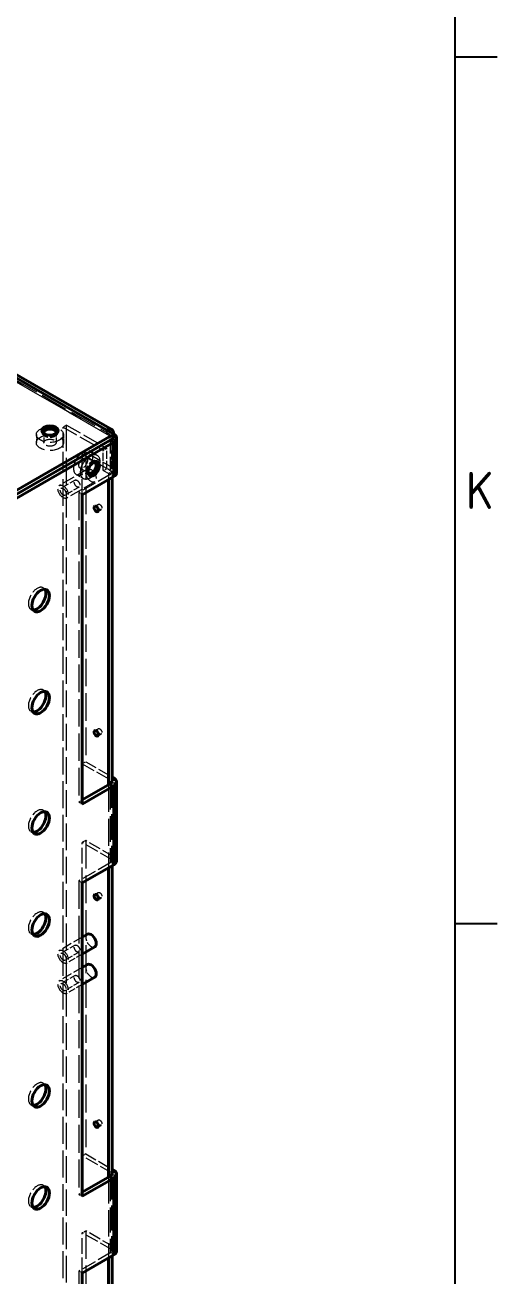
# Model space of a CAD drawing. Header units: millimetres. Extents: x 0 to 2378, y 0 to 1682.
# Drawn here: x 2268.4 to 2344.8, y 1344.7 to 1547 of the extents above; entities that cross this region are included whole.
import ezdxf

# ---------------------------------------------------------------- set-up
doc = ezdxf.new("R2010")
doc.units = ezdxf.units.MM
doc.header["$LTSCALE"] = 2
doc.linetypes.add('DASHED', pattern=[0.2067, 0.1654, -0.0413])
doc.layers.get('0').update_dxf_attribs({"color": 3, "lineweight": 25})
for name, color, linetype, lineweight in [('가려진 것(ISO)', 2, 'DASHED', 18), ('가려진 좁은 것(ISO)', 2, 'DASHED', 18), ('가시적인 것(ISO)', 3, 'Continuous', 40), ('가시적인 좁은 것(ISO)', 3, 'Continuous', 35), ('경계(ISO)', 7, 'Continuous', 25)]:
    doc.layers.add(name, color=color, linetype=linetype, lineweight=lineweight)
doc.styles.add('문자 텍스트_M2B', font='isocp.shx')

# ---------------------------------------------------------------- blocks, each defined once
blk = doc.blocks.new('경계 Default Border')
at = {"layer": '경계(ISO)'}
for p, q in [((1169, 770.92), (1172.4, 770.92)), ((1169, 700.83), (1172.4, 700.83))]:
    blk.add_line(p, q, dxfattribs=at)
at = {"layer": '경계(ISO)', "flags": 128}
blk.add_lwpolyline([(20, 20), (20, 821), (1169, 821), (1169, 20), (20, 20)], dxfattribs=at)
at = {"layer": '경계(ISO)', "color": 2, "insert": (1169.88, 734.36), "char_height": 3, "attachment_point": 7, "style": '문자 텍스트_M2B'}
blk.add_mtext('K', dxfattribs=at)

msp = doc.modelspace()

# ---------------------------------------------------------------- linework, layer by layer
at = {"layer": '가려진 것(ISO)', "ltscale": 13.171653}
msp.add_line((2162.6742, 1549.5987), (2282.0338, 1480.864), dxfattribs=at)
at = {"layer": '가려진 것(ISO)', "ltscale": 0.380839}
for p, q in [((2271.1422, 1481.0704), (2271.1422, 1481.3974)), ((2273.7422, 1481.0704), (2273.7422, 1481.3974)), ((2282.2003, 1478.2074), (2282.4832, 1478.0445)), ((2279.8792, 1476.4829), (2280.162, 1476.3201)), ((2278.5817, 1474.2298), (2278.8646, 1474.067))]:
    msp.add_line(p, q, dxfattribs=at)
at = {"layer": '가려진 것(ISO)', "ltscale": 0.761779}
for p, q in [((2275.1292, 1482.2793), (2274.5636, 1481.9536)), ((2281.6346, 1480.8248), (2281.6346, 1481.4788)), ((2282.2003, 1480.4965), (2282.766, 1480.8223)), ((2277.6748, 1477.5433), (2278.2405, 1477.869)), ((2281.0689, 1478.2074), (2281.6346, 1478.5331)), ((2281.0689, 1474.9372), (2281.6346, 1475.263)), ((2277.6748, 1471.0281), (2277.1091, 1471.3539)), ((2279.6921, 1469.1475), (2280.2578, 1469.4733)), ((2280.183, 1468.2951), (2280.7487, 1468.6209)), ((2271.3614, 1455.9581), (2271.9271, 1455.6324)), ((2269.3653, 1452.4918), (2269.931, 1452.166)), ((2271.3614, 1439.4437), (2271.9271, 1439.1179)), ((2269.3653, 1435.9774), (2269.931, 1435.6516)), ((2279.6921, 1432.8484), (2280.2578, 1433.1742)), ((2280.183, 1431.996), (2280.7487, 1432.3218)), ((2277.6748, 1427.5094), (2278.2405, 1427.8351)), ((2277.1091, 1421.32), (2277.6748, 1421.6458)), ((2277.1091, 1421.32), (2277.6748, 1420.9942)), ((2271.3614, 1419.9861), (2271.9271, 1419.6603)), ((2269.3653, 1416.5197), (2269.931, 1416.194)), ((2278.2405, 1415.0814), (2277.6748, 1414.7556)), ((2277.6748, 1408.2405), (2277.1091, 1408.5663)), ((2279.6921, 1406.3599), (2280.2578, 1406.6856)), ((2280.183, 1405.5075), (2280.7487, 1405.8333)), ((2271.3614, 1403.4716), (2271.9271, 1403.1459)), ((2269.3653, 1400.0053), (2269.931, 1399.6795)), ((2271.3614, 1375.8385), (2271.9271, 1375.5128)), ((2269.3653, 1372.3722), (2269.931, 1372.0464)), ((2279.6921, 1369.5703), (2280.2578, 1369.896)), ((2280.183, 1368.7179), (2280.7487, 1369.0437)), ((2278.2405, 1364.3935), (2277.6748, 1364.0677)), ((2271.3614, 1359.3241), (2271.9271, 1358.9983)), ((2277.1091, 1357.8783), (2277.6748, 1358.2041)), ((2277.1091, 1357.8783), (2277.6748, 1357.5526)), ((2269.3653, 1355.8577), (2269.931, 1355.532)), ((2277.6748, 1351.641), (2278.2405, 1351.9668)), ((2277.6748, 1345.1259), (2277.1091, 1345.4516))]:
    msp.add_line(p, q, dxfattribs=at)
at = {"layer": '가려진 것(ISO)', "ltscale": 7.605402}
for p, q in [((2274.5636, 1481.9536), (2280.2105, 1478.7017)), ((2275.1292, 1482.2793), (2280.7762, 1479.0275))]:
    msp.add_line(p, q, dxfattribs=at)
at = {"layer": '가려진 것(ISO)', "ltscale": 7.576045}
msp.add_line((2274.5636, 1475.4498), (2274.5636, 1481.9536), dxfattribs=at)
at = {"layer": '가려진 것(ISO)', "ltscale": 13.010574}
msp.add_line((2275.1292, 1236.0342), (2275.1292, 1482.2793), dxfattribs=at)
at = {"layer": '가려진 것(ISO)', "ltscale": 1.523657}
for p, q in [((2270.2422, 1480.7434), (2270.2422, 1479.4353)), ((2274.6422, 1480.7434), (2274.6422, 1479.4353)), ((2281.6346, 1480.8248), (2282.766, 1480.1733)), ((2277.8497, 1473.6128), (2276.7184, 1474.2643))]:
    msp.add_line(p, q, dxfattribs=at)
at = {"layer": '가려진 것(ISO)', "ltscale": 1.904597}
for p, q in [((2271.4588, 1481.0704), (2271.4588, 1479.4353)), ((2273.4256, 1481.0704), (2273.4256, 1479.4353)), ((2278.7397, 1474.5042), (2277.3255, 1475.3186)), ((2279.7212, 1476.2086), (2278.307, 1477.023))]:
    msp.add_line(p, q, dxfattribs=at)
at = {"layer": '가려진 것(ISO)', "ltscale": 6.475868}
for p, q in [((2282.4346, 1480.1708), (2282.4346, 1474.6114)), ((2277.6748, 1427.5094), (2282.4832, 1424.7404)), ((2282.4832, 1411.9867), (2277.6748, 1414.7556)), ((2282.4832, 1361.2988), (2277.6748, 1364.0677)), ((2282.4832, 1348.8721), (2277.6748, 1351.641))]:
    msp.add_line(p, q, dxfattribs=at)
at = {"layer": '가려진 것(ISO)', "ltscale": 7.589278}
for p, q in [((2277.6748, 1471.0281), (2277.6748, 1477.5433)), ((2277.6748, 1408.2405), (2277.6748, 1414.7556)), ((2277.6748, 1345.1259), (2277.6748, 1351.641))]:
    msp.add_line(p, q, dxfattribs=at)
at = {"layer": '가려진 것(ISO)', "ltscale": 5.33305}
msp.add_line((2281.6346, 1475.263), (2277.6748, 1477.5433), dxfattribs=at)
at = {"layer": '가려진 것(ISO)', "ltscale": 6.094929}
for p, q in [((2282.766, 1475.263), (2278.2405, 1477.869)), ((2278.5002, 1475.1378), (2273.9747, 1472.5318)), ((2279.6779, 1473.0927), (2275.1524, 1470.4866)), ((2282.766, 1412.4753), (2278.2405, 1415.0814)), ((2282.766, 1349.3607), (2278.2405, 1351.9668))]:
    msp.add_line(p, q, dxfattribs=at)
at = {"layer": '가려진 것(ISO)', "ltscale": 13.45824}
for p, q in [((2278.2405, 1477.869), (2278.2405, 1427.8351)), ((2277.1091, 1471.3539), (2277.1091, 1421.32))]:
    msp.add_line(p, q, dxfattribs=at)
at = {"layer": '가려진 것(ISO)', "ltscale": 0.142709}
msp.add_line((2279.0202, 1478.0162), (2278.9141, 1478.0773), dxfattribs=at)
at = {"layer": '가려진 것(ISO)', "ltscale": 1.377896}
msp.add_line((2280.0455, 1477.4258), (2279.0223, 1478.0149), dxfattribs=at)
at = {"layer": '가려진 것(ISO)', "ltscale": 1.153051}
for p, q in [((2280.2127, 1478.7004), (2281.0689, 1478.2074)), ((2280.7784, 1479.0262), (2281.6346, 1478.5331))]:
    msp.add_line(p, q, dxfattribs=at)
at = {"layer": '가려진 것(ISO)', "ltscale": 3.809293}
for p, q in [((2281.0689, 1474.9372), (2281.0689, 1478.2074)), ((2281.6346, 1475.263), (2281.6346, 1478.5331)), ((2282.4074, 1478.0009), (2282.4074, 1474.7307)), ((2282.4832, 1478.0445), (2282.4832, 1474.7743))]:
    msp.add_line(p, q, dxfattribs=at)
at = {"layer": '가려진 것(ISO)', "ltscale": 0.101972}
for p, q in [((2282.4074, 1478.0009), (2282.4832, 1478.0445)), ((2282.4074, 1474.7307), (2282.4832, 1474.7743)), ((2282.4074, 1411.9431), (2282.4832, 1411.9867)), ((2282.4074, 1348.8284), (2282.4832, 1348.8721))]:
    msp.add_line(p, q, dxfattribs=at)
at = {"layer": '가려진 것(ISO)', "ltscale": 13.13595}
msp.add_line((2274.5636, 1235.7084), (2274.5636, 1475.4473), dxfattribs=at)
at = {"layer": '가려진 것(ISO)', "ltscale": 1.142718}
for p, q in [((2282.4832, 1474.7743), (2281.6346, 1475.263)), ((2281.9175, 1474.4486), (2281.0689, 1474.9372))]:
    msp.add_line(p, q, dxfattribs=at)
at = {"layer": '가려진 것(ISO)', "ltscale": 3.047415}
for p, q in [((2276.5027, 1473.3741), (2274.24, 1472.0711)), ((2277.1499, 1472.2503), (2274.8871, 1470.9473)), ((2276.5027, 1398.1598), (2274.24, 1396.8567)), ((2277.1499, 1397.036), (2274.8871, 1395.733)), ((2276.5027, 1393.2545), (2274.24, 1391.9515)), ((2277.1499, 1392.1307), (2274.8871, 1390.8277))]:
    msp.add_line(p, q, dxfattribs=at)
at = {"layer": '가려진 것(ISO)', "ltscale": 6.856808}
for p, q in [((2282.2003, 1474.2857), (2277.1091, 1471.3539)), ((2282.2003, 1411.4981), (2277.1091, 1408.5663)), ((2282.2003, 1348.3834), (2277.1091, 1345.4516))]:
    msp.add_line(p, q, dxfattribs=at)
at = {"layer": '가려진 것(ISO)', "ltscale": 0.659706}
msp.add_line((2282.4074, 1474.7307), (2281.9175, 1474.4486), dxfattribs=at)
at = {"layer": '가려진 것(ISO)', "ltscale": 1.138307}
for p, q in [((2281.9175, 1474.4486), (2281.9175, 1473.4713)), ((2282.4832, 1474.7743), (2282.4832, 1473.7971)), ((2282.4832, 1411.9867), (2282.4832, 1411.0094)), ((2282.4832, 1348.8721), (2282.4832, 1347.8948))]:
    msp.add_line(p, q, dxfattribs=at)
at = {"layer": '가려진 것(ISO)', "ltscale": 5.71399}
for p, q in [((2278.2405, 1427.8351), (2282.4832, 1425.392)), ((2278.2405, 1364.3935), (2282.4832, 1361.9503))]:
    msp.add_line(p, q, dxfattribs=at)
at = {"layer": '가려진 것(ISO)', "ltscale": 12.34342}
msp.add_line((2282.4074, 1424.4583), (2282.4074, 1411.9431), dxfattribs=at)
at = {"layer": '가려진 것(ISO)', "ltscale": 12.578616}
msp.add_line((2282.4346, 1424.5776), (2282.4346, 1411.8238), dxfattribs=at)
at = {"layer": '가려진 것(ISO)', "ltscale": 13.221184}
msp.add_line((2281.9175, 1424.0889), (2281.9175, 1410.6837), dxfattribs=at)
at = {"layer": '가려진 것(ISO)', "ltscale": 13.634165}
for p, q in [((2278.2405, 1415.0814), (2278.2405, 1364.3935)), ((2277.1091, 1408.5663), (2277.1091, 1357.8783)), ((2278.2405, 1351.9668), (2278.2405, 1301.2788)), ((2277.1091, 1345.4516), (2277.1091, 1294.7637))]:
    msp.add_line(p, q, dxfattribs=at)
at = {"layer": '가려진 것(ISO)', "ltscale": 4.983321}
for p, q in [((2277.6748, 1399.4482), (2273.9747, 1397.3174)), ((2277.6748, 1394.5429), (2273.9747, 1392.4121))]:
    msp.add_line(p, q, dxfattribs=at)
at = {"layer": '가려진 것(ISO)', "ltscale": 3.397145}
for p, q in [((2277.6748, 1396.7248), (2275.1524, 1395.2723)), ((2277.6748, 1391.8196), (2275.1524, 1390.367))]:
    msp.add_line(p, q, dxfattribs=at)
at = {"layer": '가려진 것(ISO)', "ltscale": 12.898655}
msp.add_line((2281.9175, 1360.6473), (2281.9175, 1347.569), dxfattribs=at)
at = {"layer": '가려진 것(ISO)', "ltscale": 12.020892}
msp.add_line((2282.4074, 1361.0167), (2282.4074, 1348.8284), dxfattribs=at)
at = {"layer": '가려진 것(ISO)', "ltscale": 12.256087}
msp.add_line((2282.4346, 1361.1359), (2282.4346, 1348.7092), dxfattribs=at)
at = {"layer": '가려진 것(ISO)', "ltscale": 11.145789}
for centre, major_axis, ratio in [((2272.4422, 1480.7434), (-2.2, 0), 0.5758617), ((2272.4422, 1479.4353), (-2.2, 0), 0.5758617), ((2278.9476, 1475.5193), (-1.0979, -1.9065), 0.57809312)]:
    msp.add_ellipse(centre, major_axis=major_axis, ratio=ratio, dxfattribs=at)
at = {"layer": '가려진 것(ISO)', "ltscale": 4.434569}
msp.add_ellipse((2272.4422, 1481.0704), major_axis=(1.3, 0), ratio=0.5758617, start_param=2.92140332, end_param=6.50337464, dxfattribs=at)
at = {"layer": '가려진 것(ISO)', "ltscale": 5.88435}
for centre, major_axis, ratio in [((2272.4422, 1479.4353), (-0.9834, 0), 0.5758617), ((2277.8162, 1476.1708), (-0.4907, -0.8522), 0.57809312)]:
    msp.add_ellipse(centre, major_axis=major_axis, ratio=ratio, dxfattribs=at)
at = {"layer": '가려진 것(ISO)', "ltscale": 2.255286}
msp.add_ellipse((2272.4422, 1481.0704), major_axis=(0.9834, 0), ratio=0.5758617, start_param=3.50828257, end_param=5.91649539, dxfattribs=at)
at = {"layer": '가려진 것(ISO)', "ltscale": 1.196656}
for centre, major_axis, ratio, start_param, end_param in [((2281.6346, 1480.1708), (0.3992, 0.6933), 0.57809312, 5.49585344, 7.06664976), ((2281.6346, 1474.6114), (1.6, 0), 0.5758617, 0, 0.78539816), ((2281.6346, 1411.8238), (1.6, 0), 0.5758617, 0, 0.78539816), ((2281.6346, 1348.7092), (1.6, 0), 0.5758617, 0, 0.78539816)]:
    msp.add_ellipse(centre, major_axis=major_axis, ratio=ratio, start_param=start_param, end_param=end_param, dxfattribs=at)
at = {"layer": '가려진 것(ISO)', "ltscale": 1.129564}
msp.add_ellipse((2281.6346, 1480.1708), major_axis=(0.8, 0), ratio=0.5758617, start_param=5.58584871, end_param=7.06858347, dxfattribs=at)
at = {"layer": '가려진 것(ISO)', "ltscale": 0.005793}
msp.add_ellipse((2281.6346, 1480.1708), major_axis=(-0.7985, -1.3865), ratio=0.57809312, start_param=2.35426078, end_param=2.3581282, dxfattribs=at)
at = {"layer": '가려진 것(ISO)', "ltscale": 11.14255}
msp.add_ellipse((2277.8162, 1476.1708), major_axis=(-1.0979, -1.9065), ratio=0.57809312, start_param=4.80243374, end_param=11.08379256, dxfattribs=at)
at = {"layer": '가려진 것(ISO)', "ltscale": 0.398819}
msp.add_ellipse((2281.6346, 1477.8816), major_axis=(0.8, 0), ratio=0.5758617, start_param=0.26179939, end_param=0.78539816, dxfattribs=at)
at = {"layer": '가려진 것(ISO)', "ltscale": 7.060761}
for centre in [(2279.089, 1474.1152), (2274.5636, 1471.5092), (2274.5636, 1396.2948), (2274.5636, 1391.3896)]:
    msp.add_ellipse(centre, major_axis=(-0.5889, 1.0226), ratio=0.57809312, dxfattribs=at)
at = {"layer": '가려진 것(ISO)', "ltscale": 4.431366}
msp.add_ellipse((2279.2305, 1475.3564), major_axis=(-0.6487, -1.1266), ratio=0.57809312, start_param=2.92269694, end_param=6.50208102, dxfattribs=at)
at = {"layer": '가려진 것(ISO)', "ltscale": 2.244374}
msp.add_ellipse((2279.2305, 1475.3564), major_axis=(-0.4907, -0.8522), ratio=0.57809312, start_param=3.51410836, end_param=5.9106696, dxfattribs=at)
at = {"layer": '가려진 것(ISO)', "ltscale": 3.879783}
for centre in [(2276.8263, 1472.8122), (2274.5636, 1471.5092), (2276.8263, 1397.5979), (2274.5636, 1396.2948), (2276.8263, 1392.6926), (2274.5636, 1391.3896)]:
    msp.add_ellipse(centre, major_axis=(-0.3236, 0.5619), ratio=0.57809312, dxfattribs=at)
at = {"layer": '가려진 것(ISO)', "ltscale": 0.797737}
for centre in [(2281.6346, 1474.6114), (2281.6346, 1411.8238), (2281.6346, 1348.7092)]:
    msp.add_ellipse(centre, major_axis=(0.8, 0), ratio=0.5758617, start_param=5.49778714, end_param=6.54498469, dxfattribs=at)
at = {"layer": '가려진 것(ISO)', "ltscale": 2.942724}
for centre in [(2280.5033, 1469.0471), (2280.5033, 1432.748), (2280.5033, 1406.2595), (2280.5033, 1369.4698)]:
    msp.add_ellipse(centre, major_axis=(-0.2454, 0.4262), ratio=0.57809312, dxfattribs=at)
at = {"layer": '가려진 것(ISO)', "ltscale": 7.073884}
for centre in [(2270.3633, 1454.225), (2270.3633, 1437.7105), (2270.3633, 1418.2529), (2270.3633, 1401.7384), (2270.3633, 1374.1054), (2270.3633, 1357.5909)]:
    msp.add_ellipse(centre, major_axis=(0.9981, 1.7332), ratio=0.57809312, start_param=5.99699728, end_param=9.71096599, dxfattribs=at)
at = {"layer": '가려진 것(ISO)', "ltscale": 3.530331}
for centre in [(2279.089, 1398.9009), (2279.089, 1393.9956)]:
    msp.add_ellipse(centre, major_axis=(0.5889, -1.0226), ratio=0.57809312, start_param=3.14159265, end_param=6.28318531, dxfattribs=at)
at = {"layer": '가려진 좁은 것(ISO)', "ltscale": 13.171653}
for p, q in [((2162.275, 1549.5594), (2281.6346, 1480.8248)), ((2282.2003, 1480.4965), (2162.8407, 1549.2312)), ((2163.4064, 1549.5569), (2282.766, 1480.8223))]:
    msp.add_line(p, q, dxfattribs=at)
at = {"layer": '가려진 좁은 것(ISO)', "ltscale": 0.755897}
msp.add_line((2282.2003, 1479.8475), (2282.2003, 1480.4965), dxfattribs=at)
at = {"layer": '가려진 좁은 것(ISO)', "ltscale": 6.475868}
msp.add_line((2282.2003, 1479.845), (2282.2003, 1474.2857), dxfattribs=at)
at = {"layer": '가려진 좁은 것(ISO)', "ltscale": 0.761779}
msp.add_line((2282.766, 1480.1733), (2282.766, 1479.5193), dxfattribs=at)
at = {"layer": '가려진 좁은 것(ISO)', "ltscale": 1.517776}
for p, q in [((2282.766, 1425.2291), (2282.766, 1423.926)), ((2282.766, 1361.7874), (2282.766, 1360.4844))]:
    msp.add_line(p, q, dxfattribs=at)
at = {"layer": '가려진 좁은 것(ISO)', "ltscale": 12.578616}
msp.add_line((2282.2003, 1424.2518), (2282.2003, 1411.4981), dxfattribs=at)
at = {"layer": '가려진 좁은 것(ISO)', "ltscale": 12.256087}
msp.add_line((2282.2003, 1360.8101), (2282.2003, 1348.3834), dxfattribs=at)
at = {"layer": '가시적인 것(ISO)'}
for p, q in [((2163.0734, 1550.2919), (2282.4331, 1481.5573)), ((2282.766, 1480.8273), (2281.6346, 1481.4788)), ((2261.5528, 1467.9549), (2282.2003, 1479.845)), ((2282.766, 1480.8273), (2262.1185, 1468.9372)), ((2262.1185, 1468.2832), (2282.766, 1480.1733)), ((2262.1185, 1467.6291), (2282.766, 1479.5193)), ((2282.766, 1480.1733), (2282.766, 1480.8273)), ((2283.2346, 1480.1708), (2283.2346, 1474.6114)), ((2279.0223, 1478.0149), (2279.0202, 1478.0162)), ((2280.2105, 1478.7017), (2280.2127, 1478.7004)), ((2280.7762, 1479.0275), (2280.7784, 1479.0262)), ((2274.5636, 1475.4473), (2274.5636, 1475.4498)), ((2277.6748, 1471.0281), (2282.766, 1473.9599)), ((2281.9175, 1473.4713), (2281.9175, 1424.0889)), ((2282.4832, 1473.7971), (2282.4832, 1424.7404)), ((2277.6748, 1420.9942), (2277.6748, 1471.0281)), ((2282.4832, 1424.7404), (2282.4074, 1424.6968)), ((2282.4074, 1424.6968), (2282.4074, 1424.4583)), ((2282.4832, 1425.392), (2282.766, 1425.2291)), ((2283.2346, 1424.5776), (2283.2346, 1411.8238)), ((2277.6748, 1421.6458), (2282.2003, 1424.2518)), ((2282.766, 1423.926), (2277.6748, 1420.9942)), ((2277.6748, 1408.2405), (2282.766, 1411.1723)), ((2281.9175, 1410.6837), (2281.9175, 1360.6473)), ((2282.4832, 1411.0094), (2282.4832, 1361.2988)), ((2277.6748, 1357.5526), (2277.6748, 1408.2405)), ((2278.5002, 1399.9235), (2277.6748, 1399.4482)), ((2279.6779, 1397.8783), (2277.6748, 1396.7248)), ((2278.5002, 1395.0182), (2277.6748, 1394.5429)), ((2279.6779, 1392.9731), (2277.6748, 1391.8196)), ((2282.4832, 1361.9503), (2282.766, 1361.7874)), ((2277.6748, 1358.2041), (2282.2003, 1360.8101)), ((2282.766, 1360.4844), (2277.6748, 1357.5526)), ((2282.4832, 1361.2988), (2282.4074, 1361.2551)), ((2282.4074, 1361.2551), (2282.4074, 1361.0167)), ((2283.2346, 1361.1359), (2283.2346, 1348.7092)), ((2277.6748, 1345.1259), (2282.766, 1348.0577)), ((2281.9175, 1347.569), (2281.9175, 1297.5326)), ((2282.4832, 1347.8948), (2282.4832, 1298.1841)), ((2277.6748, 1294.4379), (2277.6748, 1345.1259))]:
    msp.add_line(p, q, dxfattribs=at)
for centre, major_axis, ratio in [((2272.4422, 1481.3974), (-1.3, 0), 0.5758617), ((2279.5133, 1475.1935), (-0.6487, -1.1266), 0.57809312), ((2279.9376, 1468.7213), (-0.2454, 0.4262), 0.57809312), ((2270.929, 1453.8992), (-0.9981, -1.7332), 0.57809312), ((2270.929, 1437.3848), (-0.9981, -1.7332), 0.57809312), ((2279.9376, 1432.4222), (-0.2454, 0.4262), 0.57809312), ((2270.929, 1417.9271), (-0.9981, -1.7332), 0.57809312), ((2279.9376, 1405.9337), (-0.2454, 0.4262), 0.57809312), ((2270.929, 1401.4127), (-0.9981, -1.7332), 0.57809312), ((2270.929, 1373.7796), (-0.9981, -1.7332), 0.57809312), ((2279.9376, 1369.1441), (-0.2454, 0.4262), 0.57809312), ((2270.929, 1357.2651), (-0.9981, -1.7332), 0.57809312)]:
    msp.add_ellipse(centre, major_axis=major_axis, ratio=ratio, dxfattribs=at)
for centre, major_axis, ratio, start_param, end_param in [((2272.4422, 1481.0704), (-1.3, 0), 0.5758617, 3.36178199, 6.06299598), ((2272.4422, 1481.0704), (-0.9834, 0), 0.5758617, 2.77490273, 6.64987523), ((2281.6346, 1480.1708), (0.7985, 1.3865), 0.57809312, 5.49972085, 7.06664976), ((2281.6346, 1480.1708), (0.8, 0), 0.5758617, 5.49778714, 5.58584871), ((2281.6346, 1480.1708), (1.6, 0), 0.5758617, 5.49778714, 7.06858347), ((2277.8162, 1476.1708), (-1.0979, -1.9065), 0.57809312, 4.80060726, 4.80243374), ((2279.2305, 1475.3564), (0.4907, 0.8522), 0.57809312, 2.76907695, 6.65570101), ((2279.2305, 1475.3564), (0.6487, 1.1266), 0.57809312, 3.36048836, 6.0642896), ((2281.6346, 1474.6114), (1.6, 0), 0.5758617, 5.49778714, 6.28318531), ((2270.3633, 1454.225), (-0.9981, -1.7332), 0.57809312, 0.28618803, 2.85540462), ((2270.3633, 1437.7105), (-0.9981, -1.7332), 0.57809312, 0.28618803, 2.85540462), ((2281.6346, 1424.5776), (0.8, 0), 0.5758617, 5.49778714, 6.54498469), ((2281.6346, 1424.5776), (1.6, 0), 0.5758617, 5.49778714, 7.06858347), ((2270.3633, 1418.2529), (-0.9981, -1.7332), 0.57809312, 0.28618803, 2.85540462), ((2281.6346, 1411.8238), (1.6, 0), 0.5758617, 5.49778714, 6.28318531), ((2270.3633, 1401.7384), (-0.9981, -1.7332), 0.57809312, 0.28618803, 2.85540462), ((2279.089, 1398.9009), (-0.5889, 1.0226), 0.57809312, 3.14159265, 6.28318531), ((2279.089, 1393.9956), (-0.5889, 1.0226), 0.57809312, 3.14159265, 6.28318531), ((2270.3633, 1374.1054), (-0.9981, -1.7332), 0.57809312, 0.28618803, 2.85540462), ((2281.6346, 1361.1359), (1.6, 0), 0.5758617, 5.49778714, 7.06858347), ((2281.6346, 1361.1359), (0.8, 0), 0.5758617, 5.49778714, 6.54498469), ((2270.3633, 1357.5909), (-0.9981, -1.7332), 0.57809312, 0.28618803, 2.85540462), ((2281.6346, 1348.7092), (1.6, 0), 0.5758617, 5.49778714, 6.28318531)]:
    msp.add_ellipse(centre, major_axis=major_axis, ratio=ratio, start_param=start_param, end_param=end_param, dxfattribs=at)
at = {"layer": '가시적인 좁은 것(ISO)'}
for p, q in [((2281.6346, 1481.4788), (2162.275, 1550.2135)), ((2282.2003, 1479.845), (2282.2003, 1479.8475)), ((2282.766, 1479.5193), (2282.2003, 1479.845)), ((2282.766, 1473.9599), (2282.766, 1479.5193)), ((2282.766, 1411.1723), (2282.766, 1423.926)), ((2282.766, 1348.0577), (2282.766, 1360.4844))]:
    msp.add_line(p, q, dxfattribs=at)

# ---------------------------------------------------------------- block references
at = {"xscale": 2, "yscale": 2, "zscale": 2}
msp.add_blockref('경계 Default Border', (0, 0), dxfattribs=at)

doc.saveas('drawing.dxf')
